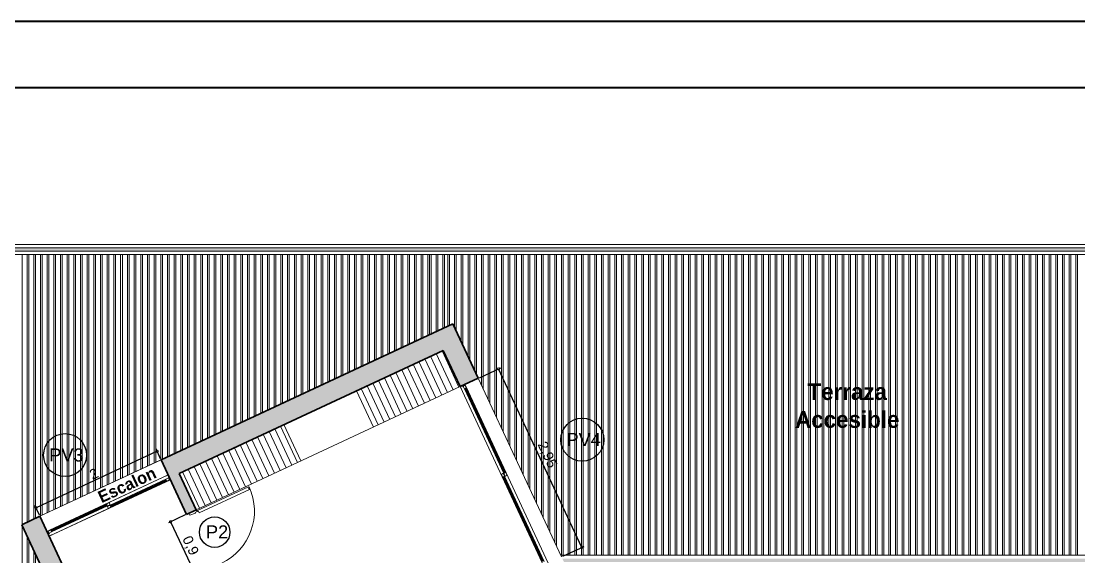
# Model space of a CAD drawing. Header units: millimetres. Extents: x 110427 to 125914, y 76277 to 76441.
# Drawn here: x 114041.75 to 114057.59, y 76340.17 to 76348.19 of the extents above; entities that cross this region are included whole.
import ezdxf

# ---------------------------------------------------------------- set-up
doc = ezdxf.new("R2010")
doc.units = ezdxf.units.MM
doc.linetypes.add('JIS_02_0.7', pattern=[1.35, 0.75, -0.6])
doc.layers.add('01_SANIT CAÑERIA SECUNDARIA', color=30, linetype='Continuous')
doc.layers.add('14_TEXTOS', color=4, linetype='Continuous')
for name, color, linetype, lineweight in [('02_CIVIL_EXIST', 250, 'Continuous', 30), ('04_CIVIL A CONSTRUIR', 250, 'Continuous', 35), ('06_CIVIL VISTAS GRUESA', 244, 'Continuous', 13), ('07_CIVIL VISTAS MEDIA', 143, 'Continuous', 9), ('08_CIVIL VISTAS FINO', 251, 'Continuous', 5), ('09_CIVIL PROYECCIONES', 230, 'JIS_02_0.7', 5), ('11_CARPINTERIA Y MOBILIARIO', 141, 'Continuous', 9), ('11_HATCH', 8, 'Continuous', 9), ('12_HATCH', 8, 'Continuous', 9), ('12_TEXTOS', 4, 'Continuous', 40), ('M-PARCELA-', 3, 'Continuous', 15)]:
    doc.layers.add(name, color=color, linetype=linetype, lineweight=lineweight)
doc.styles.add('JDS1', font='GOTHICB.TTF')
doc.styles.get("Standard").update_dxf_attribs({"font": 'arial.ttf'})
doc.styles.add('Swis721 BT', font='swiss.ttf')
doc.dimstyles.new('ISO-23', dxfattribs={"dimscale": 0.03, "dimtxt": 5, "dimasz": 2.5, "dimexe": 1.25, "dimexo": 0.625, "dimtad": 1, "dimtxsty": 'Swis721 BT', "dimblk": 'DOTSMALL', "dimcen": 2.5, "dimclrt": 150, "dimadec": 0, "dimazin": 0, "dimtfac": 1, "dimtmove": 0, "dimatfit": 3, "dimfxl": 0, "dimarcsym": 0})
pattern_1 = [(115, (110903.63406, 75902.24805), (-0.0863258167, -0.0402543894), [])]

# ---------------------------------------------------------------- blocks, each defined once
blk = doc.blocks.new('_DotSmall')
at = {"color": 0, "linetype": 'ByBlock', "const_width": 0.5}
blk.add_lwpolyline([(-0.0625, 0, 1), (0.0625, 0, 1)], format="xyb", close=True, dxfattribs=at)
blk = doc.blocks.new('*D110')
at = {"layer": 'Defpoints', "color": 0}
for p in [(114048.899, 76342.989), (114048.595, 76342.847), (114049.842, 76340.174)]:
    blk.add_point(p, dxfattribs=at)
at = {"layer": 'M-PARCELA-', "color": 0, "lineweight": -2}
for p, q in [((114048.612, 76342.855), (114048.933, 76343.005)), ((114050.145, 76340.316), (114048.899, 76342.989)), ((114049.859, 76340.182), (114050.179, 76340.331))]:
    blk.add_line(p, q, dxfattribs=at)
at = {"layer": 'M-PARCELA-', "color": 0, "lineweight": -2, "xscale": 0.075, "yscale": 0.075, "zscale": 0.075}
for p, rotation in [((114048.899, 76342.989), 115.001987094693), ((114050.145, 76340.316), 295.0019870946929)]:
    blk.add_blockref('_DotSmall', p, dxfattribs=dict(at, rotation=rotation))
at = {"layer": 'M-PARCELA-', "color": 150, "insert": (114049.621, 76341.698), "char_height": 0.15, "attachment_point": 5, "rotation": 295.002, "style": 'Swis721 BT'}
blk.add_mtext('2,95', dxfattribs=at)
blk = doc.blocks.new('*D111')
at = {"layer": 'Defpoints', "color": 0}
for p in [(114043.846, 76341.626), (114041.974, 76340.909), (114042.033, 76340.781)]:
    blk.add_point(p, dxfattribs=at)
at = {"layer": 'M-PARCELA-', "color": 0, "lineweight": -2}
for p, q in [((114043.786, 76341.754), (114041.974, 76340.909)), ((114043.838, 76341.643), (114043.77, 76341.788)), ((114042.026, 76340.798), (114041.958, 76340.943))]:
    blk.add_line(p, q, dxfattribs=at)
at = {"layer": 'M-PARCELA-', "color": 0, "lineweight": -2, "xscale": 0.075, "yscale": 0.075, "zscale": 0.075}
for p, rotation in [((114043.786, 76341.754), 24.99999999692621), ((114041.974, 76340.909), 204.9999999969262)]:
    blk.add_blockref('_DotSmall', p, dxfattribs=dict(at, rotation=rotation))
at = {"layer": 'M-PARCELA-', "color": 150, "insert": (114042.84, 76341.417), "char_height": 0.15, "attachment_point": 5, "rotation": 25, "style": 'Swis721 BT'}
blk.add_mtext('2', dxfattribs=at)
blk = doc.blocks.new('*D87')
at = {"layer": 'Defpoints', "color": 0}
for p in [(114044.226, 76340.81), (114044.607, 76339.995), (114044.369, 76339.884)]:
    blk.add_point(p, dxfattribs=at)
at = {"layer": 'M-PARCELA-', "color": 0, "lineweight": -2}
for p, q in [((114044.209, 76340.803), (114043.955, 76340.684)), ((114043.989, 76340.7), (114044.369, 76339.884)), ((114044.59, 76339.987), (114044.335, 76339.868))]:
    blk.add_line(p, q, dxfattribs=at)
at = {"layer": 'M-PARCELA-', "color": 0, "lineweight": -2, "xscale": 0.075, "yscale": 0.075, "zscale": 0.075}
for p, rotation in [((114043.989, 76340.7), 114.999999874912), ((114044.369, 76339.884), 294.9999998749121)]:
    blk.add_blockref('_DotSmall', p, dxfattribs=dict(at, rotation=rotation))
at = {"layer": 'M-PARCELA-', "color": 150, "insert": (114044.278, 76340.338), "char_height": 0.15, "attachment_point": 5, "rotation": 295, "style": 'Swis721 BT'}
blk.add_mtext('0,9', dxfattribs=at)

msp = doc.modelspace()

# ---------------------------------------------------------------- hatches: boundary and pattern name
at = {"layer": '11_HATCH'}
h = msp.add_hatch(color=140, dxfattribs=at)
h.dxf.hatch_style = 1
h.paths.add_polyline_path([(114036.066, 76344.797), (114058.156, 76344.797), (114058.156, 76340.097), (114049.878, 76340.097), (114049.854, 76340.147), (114058.106, 76340.147), (114058.106, 76344.747), (114036.116, 76344.747), (114036.116, 76338.547), (114042.744, 76338.547), (114042.768, 76338.497), (114036.066, 76338.497)])
at = {"layer": '12_HATCH'}
h = msp.add_hatch(color=1, dxfattribs=at)
h.dxf.hatch_style = 1
h.paths.add_polyline_path([(114048.069, 76343.264), (114048.323, 76342.721), (114048.595, 76342.847), (114048.214, 76343.663), (114043.846, 76341.626), (114044.226, 76340.81), (114044.371, 76340.878), (114044.118, 76341.422)])
h = msp.add_hatch(dxfattribs=at)
h.set_pattern_fill('LINE', color=256, scale=0.03, angle=475)
h.set_pattern_definition(pattern_1)
h.paths.add_polyline_path([(114048.323, 76342.721), (114048.069, 76343.264), (114046.773, 76342.66), (114047.027, 76342.116)])
h = msp.add_hatch(dxfattribs=at)
h.set_pattern_fill('LINE', color=256, scale=0.03, angle=475)
h.set_pattern_definition(pattern_1)
h.paths.add_polyline_path([(114045.939, 76341.609), (114045.686, 76342.153), (114044.118, 76341.422), (114044.371, 76340.878)])
h = msp.add_hatch(color=1, dxfattribs=at)
h.dxf.hatch_style = 1
h.paths.add_polyline_path([(114042.033, 76340.781), (114041.762, 76340.654), (114042.958, 76338.089), (114043.229, 76338.216)])

# ---------------------------------------------------------------- linework, layer by layer
at = {"layer": '01_SANIT CAÑERIA SECUNDARIA', "color": 217}
for centre in [(114050.152, 76341.927), (114042.409, 76341.696)]:
    msp.add_circle(centre, 0.322, dxfattribs=at)
at = {"layer": '01_SANIT CAÑERIA SECUNDARIA'}
msp.add_circle((114044.648, 76340.544), 0.228, dxfattribs=at)
at = {"layer": '02_CIVIL_EXIST', "lineweight": 40}
for points in [[(114026.816, 76348.191), (114068.513, 76348.191), (114068.513, 76318.705), (114026.816, 76318.705)], [(114029.298, 76347.198), (114067.52, 76347.198), (114067.52, 76319.698), (114029.298, 76319.698)]]:
    msp.add_lwpolyline(points, close=True, dxfattribs=at)
at = {"layer": '04_CIVIL A CONSTRUIR'}
for p, q in [((114043.846, 76341.626), (114048.214, 76343.663)), ((114048.595, 76342.847), (114048.214, 76343.663)), ((114044.118, 76341.422), (114048.069, 76343.264)), ((114048.069, 76343.264), (114048.323, 76342.721)), ((114048.323, 76342.721), (114048.595, 76342.847)), ((114043.846, 76341.626), (114044.226, 76340.81)), ((114044.118, 76341.422), (114044.371, 76340.878)), ((114041.762, 76340.654), (114042.033, 76340.781)), ((114042.033, 76340.781), (114043.229, 76338.216)), ((114044.226, 76340.81), (114044.371, 76340.878)), ((114041.762, 76340.654), (114042.958, 76338.089))]:
    msp.add_line(p, q, dxfattribs=at)
at = {"layer": '06_CIVIL VISTAS GRUESA'}
for p, q in [((114042.033, 76340.781), (114043.846, 76341.626)), ((114042.139, 76340.554), (114043.952, 76341.4)), ((114042.173, 76340.482), (114043.986, 76341.327))]:
    msp.add_line(p, q, dxfattribs=at)
at = {"layer": '07_CIVIL VISTAS MEDIA'}
for p, q in [((114036.016, 76344.847), (114058.206, 76344.847)), ((114036.166, 76344.697), (114058.056, 76344.697)), ((114049.842, 76340.174), (114048.595, 76342.847)), ((114049.553, 76340.083), (114048.323, 76342.721)), ((114048.343, 76342.686), (114048.327, 76342.718)), ((114048.328, 76342.72), (114048.358, 76342.734)), ((114048.34, 76342.684), (114048.343, 76342.686)), ((114048.366, 76342.719), (114048.36, 76342.733)), ((114048.369, 76342.72), (114048.362, 76342.735)), ((114048.363, 76342.736), (114048.393, 76342.75)), ((114048.369, 76342.72), (114048.366, 76342.719)), ((114048.388, 76342.687), (114048.371, 76342.723)), ((114048.373, 76342.73), (114048.391, 76342.738)), ((114048.388, 76342.687), (114048.978, 76341.421)), ((114048.41, 76342.717), (114048.394, 76342.75)), ((114048.394, 76342.684), (114048.398, 76342.686)), ((114048.412, 76342.718), (114048.395, 76342.755)), ((114048.406, 76342.695), (114048.397, 76342.691)), ((114048.398, 76342.687), (114048.397, 76342.691)), ((114048.398, 76342.736), (114048.415, 76342.699)), ((114048.405, 76342.694), (114048.398, 76342.691)), ((114048.988, 76341.427), (114048.398, 76342.691)), ((114048.995, 76341.43), (114048.405, 76342.694)), ((114048.406, 76342.695), (114048.407, 76342.692)), ((114048.412, 76342.693), (114048.409, 76342.691)), ((114048.412, 76342.718), (114048.41, 76342.717)), ((114048.412, 76342.718), (114049.642, 76340.081)), ((114048.415, 76342.699), (114049.006, 76341.434)), ((114044.412, 76341.89), (114042.033, 76340.781)), ((114042.175, 76340.571), (114043.952, 76341.4)), ((114043.915, 76341.383), (114043.952, 76341.4)), ((114043.915, 76341.383), (114043.917, 76341.38)), ((114043.917, 76341.38), (114043.949, 76341.395)), ((114043.95, 76341.356), (114043.964, 76341.363)), ((114043.951, 76341.353), (114043.95, 76341.356)), ((114043.951, 76341.395), (114043.965, 76341.364)), ((114043.951, 76341.353), (114043.966, 76341.36)), ((114043.967, 76341.36), (114043.981, 76341.329)), ((114048.944, 76341.405), (114048.961, 76341.368)), ((114048.964, 76341.42), (114048.946, 76341.411)), ((114049.55, 76340.102), (114048.961, 76341.368)), ((114048.967, 76341.366), (114048.971, 76341.368)), ((114048.97, 76341.373), (114048.979, 76341.377)), ((114048.97, 76341.373), (114048.971, 76341.369)), ((114048.988, 76341.381), (114048.971, 76341.417)), ((114048.971, 76341.372), (114048.978, 76341.376)), ((114048.971, 76341.372), (114049.56, 76340.108)), ((114048.978, 76341.421), (114048.995, 76341.385)), ((114048.978, 76341.376), (114049.567, 76340.111)), ((114048.98, 76341.373), (114048.979, 76341.377)), ((114048.981, 76341.428), (114048.985, 76341.429)), ((114048.985, 76341.375), (114048.982, 76341.373)), ((114048.986, 76341.429), (114048.988, 76341.425)), ((114048.995, 76341.43), (114048.988, 76341.427)), ((114048.996, 76341.429), (114048.988, 76341.425)), ((114049.582, 76340.106), (114048.988, 76341.381)), ((114048.999, 76341.436), (114048.995, 76341.434)), ((114048.996, 76341.429), (114048.995, 76341.433)), ((114049.002, 76341.382), (114049.02, 76341.391)), ((114049.023, 76341.397), (114049.006, 76341.434)), ((114043.984, 76341.33), (114042.173, 76340.482)), ((114043.949, 76341.31), (114042.173, 76340.482)), ((114043.927, 76341.339), (114043.082, 76340.946)), ((114043.088, 76340.936), (114043.922, 76341.325)), ((114043.091, 76340.929), (114043.925, 76341.317)), ((114043.93, 76341.308), (114043.095, 76340.919)), ((114043.915, 76341.328), (114043.917, 76341.325)), ((114043.918, 76341.335), (114043.954, 76341.352)), ((114043.919, 76341.324), (114043.922, 76341.326)), ((114043.926, 76341.317), (114043.922, 76341.326)), ((114043.925, 76341.317), (114043.922, 76341.325)), ((114043.924, 76341.31), (114043.922, 76341.314)), ((114043.926, 76341.317), (114043.923, 76341.315)), ((114043.967, 76341.325), (114043.93, 76341.308)), ((114043.948, 76341.313), (114043.981, 76341.328)), ((114043.949, 76341.31), (114043.948, 76341.313)), ((114043.949, 76341.31), (114043.986, 76341.327)), ((114043.961, 76341.35), (114043.969, 76341.331)), ((114043.986, 76341.327), (114043.986, 76341.327)), ((114042.194, 76340.574), (114043.029, 76340.964)), ((114043.033, 76340.953), (114042.2, 76340.564)), ((114043.037, 76340.946), (114042.203, 76340.557)), ((114042.207, 76340.546), (114043.042, 76340.936)), ((114043.027, 76340.957), (114043.029, 76340.953)), ((114043.066, 76340.981), (114043.029, 76340.964)), ((114043.034, 76340.954), (114043.03, 76340.953)), ((114043.033, 76340.953), (114043.037, 76340.946)), ((114043.034, 76340.954), (114043.038, 76340.946)), ((114043.034, 76340.944), (114043.038, 76340.946)), ((114043.036, 76340.939), (114043.034, 76340.943)), ((114043.042, 76340.936), (114043.079, 76340.953)), ((114043.043, 76340.922), (114043.052, 76340.904)), ((114043.082, 76340.946), (114043.046, 76340.929)), ((114043.058, 76340.902), (114043.095, 76340.919)), ((114043.081, 76340.96), (114043.072, 76340.978)), ((114043.09, 76340.938), (114043.086, 76340.937)), ((114043.091, 76340.928), (114043.086, 76340.937)), ((114043.091, 76340.929), (114043.088, 76340.936)), ((114043.089, 76340.943), (114043.09, 76340.94)), ((114043.091, 76340.928), (114043.094, 76340.929)), ((114043.097, 76340.925), (114043.095, 76340.929)), ((114042.175, 76340.571), (114042.139, 76340.554)), ((114042.177, 76340.568), (114042.144, 76340.553)), ((114042.158, 76340.557), (114042.194, 76340.574)), ((114042.175, 76340.571), (114042.177, 76340.568)), ((114042.199, 76340.564), (114042.202, 76340.566)), ((114042.199, 76340.564), (114042.203, 76340.556)), ((114042.2, 76340.564), (114042.203, 76340.557)), ((114042.201, 76340.571), (114042.203, 76340.567)), ((114042.158, 76340.522), (114042.144, 76340.552)), ((114042.164, 76340.532), (114042.155, 76340.55)), ((114042.174, 76340.528), (114042.159, 76340.521)), ((114042.175, 76340.525), (114042.16, 76340.518)), ((114042.174, 76340.487), (114042.16, 76340.517)), ((114042.207, 76340.546), (114042.17, 76340.529)), ((114042.174, 76340.528), (114042.175, 76340.525)), ((114042.208, 76340.501), (114042.175, 76340.486)), ((114042.206, 76340.557), (114042.203, 76340.556)), ((114042.209, 76340.553), (114042.207, 76340.557)), ((114042.209, 76340.499), (114042.208, 76340.501)), ((114049.831, 76340.197), (114058.056, 76340.197))]:
    msp.add_line(p, q, dxfattribs=at)
for centre, radius, start, end in [((114048.328, 76342.719), 0.001, 115.0152, 205.0152), ((114048.359, 76342.733), 0.001, 25.0152, 115.0152), ((114048.363, 76342.735), 0.001, 115.0152, 205.0152), ((114048.375, 76342.725), 0.00488, 115.0152, 205.0152), ((114048.392, 76342.689), 0.00488, 205.0152, 295.0152), ((114048.393, 76342.734), 0.00488, 25.0152, 115.0152), ((114048.394, 76342.749), 0.001, 25.0152, 115.0152), ((114048.398, 76342.687), 0.001, 295.0152, 25.0152), ((114048.41, 76342.697), 0.0049, 295.0152, 25.0152), ((114043.95, 76341.394), 0.001, 25.0152, 115.0152), ((114043.964, 76341.364), 0.001, 295.0152, 25.0152), ((114043.966, 76341.359), 0.001, 25.0152, 115.0152), ((114048.948, 76341.407), 0.00488, 115.0152, 205.0152), ((114048.965, 76341.37), 0.0049, 205.0152, 295.0152), ((114048.966, 76341.415), 0.00488, 25.0152, 115.0152), ((114048.983, 76341.423), 0.00488, 115.0152, 205.0152), ((114048.981, 76341.374), 0.001, 205.0152, 295.0152), ((114048.985, 76341.428), 0.001, 25.0152, 115.0152), ((114048.983, 76341.379), 0.00488, 295.0152, 25.0152), ((114049, 76341.387), 0.00488, 205.0152, 295.0152), ((114049.001, 76341.432), 0.0049, 25.0152, 115.0152), ((114049.018, 76341.395), 0.00488, 295.0152, 25.0152), ((114043.92, 76341.33), 0.00488, 115.0152, 205.0152), ((114043.918, 76341.325), 0.001, 205.0152, 295.0152), ((114043.928, 76341.312), 0.0049, 205.0152, 295.0152), ((114043.956, 76341.347), 0.00488, 25.0152, 115.0152), ((114043.965, 76341.329), 0.00488, 295.0152, 25.0152), ((114043.98, 76341.329), 0.001, 295.0152, 25.0152), ((114043.031, 76340.959), 0.0049, 115.0152, 205.0152), ((114043.035, 76340.943), 0.001, 115.0152, 205.0152), ((114043.04, 76340.941), 0.00488, 205.0152, 295.0152), ((114043.048, 76340.924), 0.00488, 115.0152, 205.0152), ((114043.056, 76340.906), 0.00488, 205.0152, 295.0152), ((114043.068, 76340.976), 0.00488, 25.0152, 115.0152), ((114043.076, 76340.958), 0.00488, 295.0152, 25.0152), ((114043.084, 76340.941), 0.00488, 25.0152, 115.0152), ((114043.09, 76340.939), 0.001, 295.0152, 25.0152), ((114043.093, 76340.923), 0.0049, 295.0152, 25.0152), ((114042.196, 76340.569), 0.0049, 25.0152, 115.0152), ((114042.144, 76340.552), 0.001, 115.0152, 205.0152), ((114042.16, 76340.552), 0.00488, 115.0152, 205.0152), ((114042.159, 76340.522), 0.001, 205.0152, 295.0152), ((114042.161, 76340.517), 0.001, 115.0152, 205.0152), ((114042.168, 76340.534), 0.00488, 205.0152, 295.0152), ((114042.175, 76340.487), 0.001, 205.0152, 295.0152), ((114042.207, 76340.556), 0.001, 25.0152, 115.0152), ((114042.205, 76340.551), 0.00488, 295.0152, 25.0152)]:
    msp.add_arc(centre, radius, start, end, dxfattribs=at)
at = {"layer": '07_CIVIL VISTAS MEDIA', "extrusion": (7.105e-10, -6.55595e-08, 1)}
msp.add_arc((114048.408, 76342.692, -0.005), 0.001, 205.0152, 295.0152, dxfattribs=at)
at = {"layer": '07_CIVIL VISTAS MEDIA', "extrusion": (4.97875e-08, -4.26587e-08, 1)}
msp.add_arc((114048.97, 76341.369, 0.002), 0.001, 295.0152, 25.0152, dxfattribs=at)
at = {"layer": '07_CIVIL VISTAS MEDIA', "extrusion": (-4.97875e-08, 4.26587e-08, 1)}
msp.add_arc((114048.996, 76341.433, -0.002), 0.001, 115.0152, 205.0152, dxfattribs=at)
at = {"layer": '07_CIVIL VISTAS MEDIA', "extrusion": (-6.55595e-08, -7.105e-10, 1)}
msp.add_arc((114043.923, 76341.314, -0.008), 0.001, 115.0152, 205.0152, dxfattribs=at)
at = {"layer": '07_CIVIL VISTAS MEDIA', "extrusion": (-4.26587e-08, -4.97875e-08, 1)}
msp.add_arc((114043.03, 76340.954, -0.009), 0.001, 205.0152, 295.0152, dxfattribs=at)
at = {"layer": '07_CIVIL VISTAS MEDIA', "extrusion": (4.26587e-08, 4.97875e-08, 1)}
msp.add_arc((114043.095, 76340.928, 0.009), 0.001, 25.0152, 115.0152, dxfattribs=at)
at = {"layer": '07_CIVIL VISTAS MEDIA', "extrusion": (6.55595e-08, 7.105e-10, 1)}
msp.add_arc((114042.202, 76340.567, 0.008), 0.001, 295.0152, 25.0152, dxfattribs=at)
at = {"layer": '08_CIVIL VISTAS FINO'}
for p, q in [((114036.066, 76344.797), (114058.156, 76344.797)), ((114036.116, 76344.747), (114058.106, 76344.747)), ((114041.766, 76344.697), (114041.766, 76338.597)), ((114041.841, 76344.697), (114041.841, 76340.691)), ((114041.866, 76344.697), (114041.866, 76340.703)), ((114041.941, 76344.697), (114041.941, 76340.738)), ((114041.966, 76344.697), (114041.966, 76340.749)), ((114042.041, 76344.697), (114042.041, 76340.784)), ((114042.066, 76344.697), (114042.066, 76340.796)), ((114042.141, 76344.697), (114042.141, 76340.831)), ((114042.166, 76344.697), (114042.166, 76340.843)), ((114042.241, 76344.697), (114042.241, 76340.878)), ((114042.266, 76344.697), (114042.266, 76340.889)), ((114042.341, 76344.697), (114042.341, 76340.924)), ((114042.366, 76344.697), (114042.366, 76340.936)), ((114042.441, 76344.697), (114042.441, 76340.971)), ((114042.466, 76344.697), (114042.466, 76340.983)), ((114042.541, 76344.697), (114042.541, 76341.017)), ((114042.566, 76344.697), (114042.566, 76341.029)), ((114042.641, 76344.697), (114042.641, 76341.064)), ((114042.666, 76344.697), (114042.666, 76341.076)), ((114042.741, 76344.697), (114042.741, 76341.111)), ((114042.766, 76344.697), (114042.766, 76341.122)), ((114042.841, 76344.697), (114042.841, 76341.157)), ((114042.866, 76344.697), (114042.866, 76341.169)), ((114042.941, 76344.697), (114042.941, 76341.204)), ((114042.966, 76344.697), (114042.966, 76341.216)), ((114043.041, 76344.697), (114043.041, 76341.251)), ((114043.066, 76344.697), (114043.066, 76341.262)), ((114043.141, 76344.697), (114043.141, 76341.297)), ((114043.166, 76344.697), (114043.166, 76341.309)), ((114043.241, 76344.697), (114043.241, 76341.344)), ((114043.266, 76344.697), (114043.266, 76341.356)), ((114043.341, 76344.697), (114043.341, 76341.391)), ((114043.366, 76344.697), (114043.366, 76341.402)), ((114043.441, 76344.697), (114043.441, 76341.437)), ((114043.466, 76344.697), (114043.466, 76341.449)), ((114043.541, 76344.697), (114043.541, 76341.484)), ((114043.566, 76344.697), (114043.566, 76341.495)), ((114043.641, 76344.697), (114043.641, 76341.53)), ((114043.666, 76344.697), (114043.666, 76341.542)), ((114043.741, 76344.697), (114043.741, 76341.577)), ((114043.766, 76344.697), (114043.766, 76341.589)), ((114043.841, 76344.697), (114043.841, 76341.624)), ((114043.866, 76344.697), (114043.866, 76341.635)), ((114043.941, 76344.697), (114043.941, 76341.67)), ((114043.966, 76344.697), (114043.966, 76341.682)), ((114044.041, 76344.697), (114044.041, 76341.717)), ((114044.066, 76344.697), (114044.066, 76341.729)), ((114044.141, 76344.697), (114044.141, 76341.764)), ((114044.166, 76344.697), (114044.166, 76341.775)), ((114044.241, 76344.697), (114044.241, 76341.81)), ((114044.266, 76344.697), (114044.266, 76341.822)), ((114044.341, 76344.697), (114044.341, 76341.857)), ((114044.366, 76344.697), (114044.366, 76341.869)), ((114044.441, 76344.697), (114044.441, 76341.903)), ((114044.466, 76344.697), (114044.466, 76341.915)), ((114044.541, 76344.697), (114044.541, 76341.95)), ((114044.566, 76344.697), (114044.566, 76341.962)), ((114044.641, 76344.697), (114044.641, 76341.997)), ((114044.666, 76344.697), (114044.666, 76342.008)), ((114044.741, 76344.697), (114044.741, 76342.043)), ((114044.766, 76344.697), (114044.766, 76342.055)), ((114044.841, 76344.697), (114044.841, 76342.09)), ((114044.866, 76344.697), (114044.866, 76342.102)), ((114044.941, 76344.697), (114044.941, 76342.137)), ((114044.966, 76344.697), (114044.966, 76342.148)), ((114045.041, 76344.697), (114045.041, 76342.183)), ((114045.066, 76344.697), (114045.066, 76342.195)), ((114045.141, 76344.697), (114045.141, 76342.23)), ((114045.166, 76344.697), (114045.166, 76342.242)), ((114045.241, 76344.697), (114045.241, 76342.277)), ((114045.266, 76344.697), (114045.266, 76342.288)), ((114045.341, 76344.697), (114045.341, 76342.323)), ((114045.366, 76344.697), (114045.366, 76342.335)), ((114045.441, 76344.697), (114045.441, 76342.37)), ((114045.466, 76344.697), (114045.466, 76342.381)), ((114045.541, 76344.697), (114045.541, 76342.416)), ((114045.566, 76344.697), (114045.566, 76342.428)), ((114045.641, 76344.697), (114045.641, 76342.463)), ((114045.666, 76344.697), (114045.666, 76342.475)), ((114045.741, 76344.697), (114045.741, 76342.51)), ((114045.766, 76344.697), (114045.766, 76342.521)), ((114045.841, 76344.697), (114045.841, 76342.556)), ((114045.866, 76344.697), (114045.866, 76342.568)), ((114045.941, 76344.697), (114045.941, 76342.603)), ((114045.966, 76344.697), (114045.966, 76342.615)), ((114046.041, 76344.697), (114046.041, 76342.65)), ((114046.066, 76344.697), (114046.066, 76342.661)), ((114046.141, 76344.697), (114046.141, 76342.696)), ((114046.166, 76344.697), (114046.166, 76342.708)), ((114046.241, 76344.697), (114046.241, 76342.743)), ((114046.266, 76344.697), (114046.266, 76342.754)), ((114046.341, 76344.697), (114046.341, 76342.789)), ((114046.366, 76344.697), (114046.366, 76342.801)), ((114046.441, 76344.697), (114046.441, 76342.836)), ((114046.466, 76344.697), (114046.466, 76342.848)), ((114046.541, 76344.697), (114046.541, 76342.883)), ((114046.566, 76344.697), (114046.566, 76342.894)), ((114046.641, 76344.697), (114046.641, 76342.929)), ((114046.666, 76344.697), (114046.666, 76342.941)), ((114046.741, 76344.697), (114046.741, 76342.976)), ((114046.766, 76344.697), (114046.766, 76342.988)), ((114046.841, 76344.697), (114046.841, 76343.023)), ((114046.866, 76344.697), (114046.866, 76343.034)), ((114046.941, 76344.697), (114046.941, 76343.069)), ((114046.966, 76344.697), (114046.966, 76343.081)), ((114047.041, 76344.697), (114047.041, 76343.116)), ((114047.066, 76344.697), (114047.066, 76343.128)), ((114047.141, 76344.697), (114047.141, 76343.163)), ((114047.166, 76344.697), (114047.166, 76343.174)), ((114047.241, 76344.697), (114047.241, 76343.209)), ((114047.266, 76344.697), (114047.266, 76343.221)), ((114047.341, 76344.697), (114047.341, 76343.256)), ((114047.366, 76344.697), (114047.366, 76343.267)), ((114047.441, 76344.697), (114047.441, 76343.302)), ((114047.466, 76344.697), (114047.466, 76343.314)), ((114047.541, 76344.697), (114047.541, 76343.349)), ((114047.566, 76344.697), (114047.566, 76343.361)), ((114047.641, 76344.697), (114047.641, 76343.396)), ((114047.666, 76344.697), (114047.666, 76343.407)), ((114047.741, 76344.697), (114047.741, 76343.442)), ((114047.766, 76344.697), (114047.766, 76343.454)), ((114047.841, 76344.697), (114047.841, 76343.489)), ((114047.866, 76344.697), (114047.866, 76343.501)), ((114047.891, 76344.697), (114047.891, 76343.512)), ((114047.966, 76344.697), (114047.966, 76343.547)), ((114047.991, 76344.697), (114047.991, 76343.559)), ((114048.066, 76344.697), (114048.066, 76343.594)), ((114048.091, 76344.697), (114048.091, 76343.605)), ((114048.141, 76344.697), (114048.141, 76343.629)), ((114048.166, 76344.697), (114048.166, 76343.64)), ((114048.241, 76344.697), (114048.241, 76343.606)), ((114048.266, 76344.697), (114048.266, 76343.553)), ((114048.341, 76344.697), (114048.341, 76343.392)), ((114048.366, 76344.697), (114048.366, 76343.338)), ((114048.441, 76344.697), (114048.441, 76343.178)), ((114048.466, 76344.697), (114048.466, 76343.124)), ((114048.541, 76344.697), (114048.541, 76342.963)), ((114048.566, 76344.697), (114048.566, 76342.91)), ((114048.641, 76344.697), (114048.641, 76342.749)), ((114048.666, 76344.697), (114048.666, 76342.695)), ((114048.741, 76344.697), (114048.741, 76342.534)), ((114048.766, 76344.697), (114048.766, 76342.481)), ((114048.841, 76344.697), (114048.841, 76342.32)), ((114048.866, 76344.697), (114048.866, 76342.266)), ((114048.941, 76344.697), (114048.941, 76342.105)), ((114048.966, 76344.697), (114048.966, 76342.052)), ((114049.041, 76344.697), (114049.041, 76341.891)), ((114049.066, 76344.697), (114049.066, 76341.837)), ((114049.141, 76344.697), (114049.141, 76341.677)), ((114049.166, 76344.697), (114049.166, 76341.623)), ((114049.241, 76344.697), (114049.241, 76341.462)), ((114049.266, 76344.697), (114049.266, 76341.409)), ((114049.341, 76344.697), (114049.341, 76341.248)), ((114049.366, 76344.697), (114049.366, 76341.194)), ((114049.441, 76344.697), (114049.441, 76341.033)), ((114049.466, 76344.697), (114049.466, 76340.98)), ((114049.541, 76344.697), (114049.541, 76340.819)), ((114049.566, 76344.697), (114049.566, 76340.765)), ((114049.641, 76344.697), (114049.641, 76340.604)), ((114049.666, 76344.697), (114049.666, 76340.551)), ((114049.741, 76344.697), (114049.741, 76340.39)), ((114049.766, 76344.697), (114049.766, 76340.336)), ((114049.841, 76344.697), (114049.841, 76340.197)), ((114049.866, 76344.697), (114049.866, 76340.197)), ((114049.941, 76344.697), (114049.941, 76340.197)), ((114049.966, 76344.697), (114049.966, 76340.197)), ((114050.041, 76344.697), (114050.041, 76340.197)), ((114050.066, 76344.697), (114050.066, 76340.197)), ((114050.141, 76344.697), (114050.141, 76340.197)), ((114050.166, 76344.697), (114050.166, 76340.197)), ((114050.241, 76344.697), (114050.241, 76340.197)), ((114050.266, 76344.697), (114050.266, 76340.197)), ((114050.341, 76344.697), (114050.341, 76340.197)), ((114050.366, 76344.697), (114050.366, 76340.197)), ((114050.441, 76344.697), (114050.441, 76340.197)), ((114050.466, 76344.697), (114050.466, 76340.197)), ((114050.541, 76344.697), (114050.541, 76340.197)), ((114050.566, 76344.697), (114050.566, 76340.197)), ((114050.641, 76344.697), (114050.641, 76340.197)), ((114050.666, 76344.697), (114050.666, 76340.197)), ((114050.741, 76344.697), (114050.741, 76340.197)), ((114050.766, 76344.697), (114050.766, 76340.197)), ((114050.841, 76344.697), (114050.841, 76340.197)), ((114050.866, 76344.697), (114050.866, 76340.197)), ((114050.941, 76344.697), (114050.941, 76340.197)), ((114050.966, 76344.697), (114050.966, 76340.197)), ((114051.041, 76344.697), (114051.041, 76340.197)), ((114051.066, 76344.697), (114051.066, 76340.197)), ((114051.141, 76344.697), (114051.141, 76340.197)), ((114051.166, 76344.697), (114051.166, 76340.197)), ((114051.241, 76344.697), (114051.241, 76340.197)), ((114051.266, 76344.697), (114051.266, 76340.197)), ((114051.341, 76344.697), (114051.341, 76340.197)), ((114051.366, 76344.697), (114051.366, 76340.197)), ((114051.441, 76344.697), (114051.441, 76340.197)), ((114051.466, 76344.697), (114051.466, 76340.197)), ((114051.541, 76344.697), (114051.541, 76340.197)), ((114051.566, 76344.697), (114051.566, 76340.197)), ((114051.641, 76344.697), (114051.641, 76340.197)), ((114051.666, 76344.697), (114051.666, 76340.197)), ((114051.741, 76344.697), (114051.741, 76340.197)), ((114051.766, 76344.697), (114051.766, 76340.197)), ((114051.841, 76344.697), (114051.841, 76340.197)), ((114051.866, 76344.697), (114051.866, 76340.197)), ((114051.941, 76344.697), (114051.941, 76340.197)), ((114051.966, 76344.697), (114051.966, 76340.197)), ((114052.041, 76344.697), (114052.041, 76340.197)), ((114052.066, 76344.697), (114052.066, 76340.197)), ((114052.141, 76344.697), (114052.141, 76340.197)), ((114052.166, 76344.697), (114052.166, 76340.197)), ((114052.241, 76344.697), (114052.241, 76340.197)), ((114052.266, 76344.697), (114052.266, 76340.197)), ((114052.341, 76344.697), (114052.341, 76340.197)), ((114052.366, 76344.697), (114052.366, 76340.197)), ((114052.441, 76344.697), (114052.441, 76340.197)), ((114052.466, 76344.697), (114052.466, 76340.197)), ((114052.541, 76344.697), (114052.541, 76340.197)), ((114052.566, 76344.697), (114052.566, 76340.197)), ((114052.641, 76344.697), (114052.641, 76340.197)), ((114052.666, 76344.697), (114052.666, 76340.197)), ((114052.741, 76344.697), (114052.741, 76340.197)), ((114052.766, 76344.697), (114052.766, 76340.197)), ((114052.841, 76344.697), (114052.841, 76340.197)), ((114052.866, 76344.697), (114052.866, 76340.197)), ((114052.941, 76344.697), (114052.941, 76340.197)), ((114052.966, 76344.697), (114052.966, 76340.197)), ((114053.041, 76344.697), (114053.041, 76340.197)), ((114053.066, 76344.697), (114053.066, 76340.197)), ((114053.141, 76344.697), (114053.141, 76340.197)), ((114053.166, 76344.697), (114053.166, 76340.197)), ((114053.241, 76344.697), (114053.241, 76340.197)), ((114053.266, 76344.697), (114053.266, 76340.197)), ((114053.341, 76344.697), (114053.341, 76340.197)), ((114053.366, 76344.697), (114053.366, 76340.197)), ((114053.441, 76344.697), (114053.441, 76340.197)), ((114053.466, 76344.697), (114053.466, 76340.197)), ((114053.541, 76344.697), (114053.541, 76340.197)), ((114053.566, 76344.697), (114053.566, 76340.197)), ((114053.641, 76344.697), (114053.641, 76340.197)), ((114053.666, 76344.697), (114053.666, 76340.197)), ((114053.741, 76344.697), (114053.741, 76340.197)), ((114053.766, 76344.697), (114053.766, 76340.197)), ((114053.841, 76344.697), (114053.841, 76340.197)), ((114053.866, 76344.697), (114053.866, 76340.197)), ((114053.941, 76344.697), (114053.941, 76340.197)), ((114053.966, 76344.697), (114053.966, 76340.197)), ((114054.041, 76344.697), (114054.041, 76340.197)), ((114054.066, 76344.697), (114054.066, 76340.197)), ((114054.141, 76344.697), (114054.141, 76340.197)), ((114054.166, 76344.697), (114054.166, 76340.197)), ((114054.241, 76344.697), (114054.241, 76340.197)), ((114054.266, 76344.697), (114054.266, 76340.197)), ((114054.341, 76344.697), (114054.341, 76340.197)), ((114054.366, 76344.697), (114054.366, 76340.197)), ((114054.441, 76344.697), (114054.441, 76340.197)), ((114054.466, 76344.697), (114054.466, 76340.197)), ((114054.541, 76344.697), (114054.541, 76340.197)), ((114054.566, 76344.697), (114054.566, 76340.197)), ((114054.641, 76344.697), (114054.641, 76340.197)), ((114054.666, 76344.697), (114054.666, 76340.197)), ((114054.741, 76344.697), (114054.741, 76340.197)), ((114054.766, 76344.697), (114054.766, 76340.197)), ((114054.841, 76344.697), (114054.841, 76340.197)), ((114054.866, 76344.697), (114054.866, 76340.197)), ((114054.941, 76344.697), (114054.941, 76340.197)), ((114054.966, 76344.697), (114054.966, 76340.197)), ((114055.041, 76344.697), (114055.041, 76340.197)), ((114055.066, 76344.697), (114055.066, 76340.197)), ((114055.141, 76344.697), (114055.141, 76340.197)), ((114055.166, 76344.697), (114055.166, 76340.197)), ((114055.241, 76344.697), (114055.241, 76340.197)), ((114055.266, 76344.697), (114055.266, 76340.197)), ((114055.341, 76344.697), (114055.341, 76340.197)), ((114055.366, 76344.697), (114055.366, 76340.197)), ((114055.441, 76344.697), (114055.441, 76340.197)), ((114055.466, 76344.697), (114055.466, 76340.197)), ((114055.541, 76344.697), (114055.541, 76340.197)), ((114055.566, 76344.697), (114055.566, 76340.197)), ((114055.641, 76344.697), (114055.641, 76340.197)), ((114055.666, 76344.697), (114055.666, 76340.197)), ((114055.741, 76344.697), (114055.741, 76340.197)), ((114055.766, 76344.697), (114055.766, 76340.197)), ((114055.841, 76344.697), (114055.841, 76340.197)), ((114055.866, 76344.697), (114055.866, 76340.197)), ((114055.941, 76344.697), (114055.941, 76340.197)), ((114055.966, 76344.697), (114055.966, 76340.197)), ((114056.041, 76344.697), (114056.041, 76340.197)), ((114056.066, 76344.697), (114056.066, 76340.197)), ((114056.141, 76344.697), (114056.141, 76340.197)), ((114056.166, 76344.697), (114056.166, 76340.197)), ((114056.241, 76344.697), (114056.241, 76340.197)), ((114056.266, 76344.697), (114056.266, 76340.197)), ((114056.341, 76344.697), (114056.341, 76340.197)), ((114056.366, 76344.697), (114056.366, 76340.197)), ((114056.441, 76344.697), (114056.441, 76340.197)), ((114056.466, 76344.697), (114056.466, 76340.197)), ((114056.541, 76344.697), (114056.541, 76340.197)), ((114056.566, 76344.697), (114056.566, 76340.197)), ((114056.641, 76344.697), (114056.641, 76340.197)), ((114056.666, 76344.697), (114056.666, 76340.197)), ((114056.741, 76344.697), (114056.741, 76340.197)), ((114056.766, 76344.697), (114056.766, 76340.197)), ((114056.841, 76344.697), (114056.841, 76340.197)), ((114056.866, 76344.697), (114056.866, 76340.197)), ((114056.941, 76344.697), (114056.941, 76340.197)), ((114056.966, 76344.697), (114056.966, 76340.197)), ((114057.041, 76344.697), (114057.041, 76340.197)), ((114057.066, 76344.697), (114057.066, 76340.197)), ((114057.141, 76344.697), (114057.141, 76340.197)), ((114057.166, 76344.697), (114057.166, 76340.197)), ((114057.241, 76344.697), (114057.241, 76340.197)), ((114057.266, 76344.697), (114057.266, 76340.197)), ((114057.341, 76344.697), (114057.341, 76340.197)), ((114057.366, 76344.697), (114057.366, 76340.197)), ((114057.441, 76344.697), (114057.441, 76340.197)), ((114057.466, 76344.697), (114057.466, 76340.197)), ((114057.541, 76344.697), (114057.541, 76340.197)), ((114057.566, 76344.697), (114057.566, 76340.197)), ((114044.413, 76341.89), (114044.422, 76341.894)), ((114041.841, 76340.484), (114041.841, 76338.597)), ((114041.866, 76340.43), (114041.866, 76338.597)), ((114041.941, 76340.27), (114041.941, 76338.597)), ((114041.966, 76340.216), (114041.966, 76338.597))]:
    msp.add_line(p, q, dxfattribs=at)
at = {"layer": '09_CIVIL PROYECCIONES', "ltscale": 2}
msp.add_line((114060.081, 76344.847), (114034.693, 76344.847), dxfattribs=at)
msp.add_arc((114044.381, 76340.858), 0.863, 295, 25, dxfattribs=at)
at = {"layer": '11_CARPINTERIA Y MOBILIARIO'}
for p, q in [((114044.371, 76340.878), (114048.323, 76342.721)), ((114047.027, 76342.116), (114046.773, 76342.66)), ((114045.939, 76341.609), (114045.686, 76342.153))]:
    msp.add_line(p, q, dxfattribs=at)
msp.add_lwpolyline([(114045.164, 76341.21), (114045.156, 76341.223), (114044.393, 76340.867), (114044.398, 76340.853), (114044.406, 76340.856), (114044.418, 76340.831), (114045.169, 76341.18), (114045.157, 76341.206)], close=True, dxfattribs=at)
msp.add_lwpolyline([(114044.362, 76340.874), (114044.371, 76340.878), (114044.384, 76340.851), (114044.358, 76340.839), (114044.363, 76340.828), (114044.275, 76340.8), (114044.263, 76340.827), (114044.272, 76340.832)], dxfattribs=at)

# ---------------------------------------------------------------- texts
at = {"layer": '01_SANIT CAÑERIA SECUNDARIA', "color": 217, "char_height": 0.1951, "attachment_point": 1}
for s, insert in [('PV4', (114049.915, 76342.028)), ('PV3', (114042.172, 76341.796))]:
    msp.add_mtext_dynamic_manual_height_columns(s, width=0.6486, gutter_width=12.5, heights=[0], dxfattribs=dict(at, insert=insert))
at = {"layer": '01_SANIT CAÑERIA SECUNDARIA', "insert": (114044.518, 76340.645), "char_height": 0.1951, "attachment_point": 1}
msp.add_mtext_dynamic_manual_height_columns('P2', width=0.6486, gutter_width=12.5, heights=[0], dxfattribs=at)
at = {"layer": '12_TEXTOS', "insert": (114043.375, 76341.168), "char_height": 0.18, "width": 1.97357, "attachment_point": 8, "rotation": 25.0003, "style": 'JDS1'}
msp.add_mtext('Escalon', dxfattribs=at)
at = {"layer": '14_TEXTOS', "insert": (114054.119, 76342.436), "char_height": 0.25, "width": 1.71669, "attachment_point": 5, "style": 'JDS1'}
msp.add_mtext('Terraza\\PAccesible', dxfattribs=at)

# ---------------------------------------------------------------- dimensions: what is measured, and where the dimension line sits
at = {"layer": 'M-PARCELA-'}
for p1, p2, distance, picture, middle in [((114049.842, 76340.174), (114048.595, 76342.847), -0.335, '*D110', (114049.621, 76341.698)), ((114043.846, 76341.626), (114042.033, 76340.781), -0.142, '*D111', (114042.84, 76341.417)), ((114044.226, 76340.81), (114044.607, 76339.995), -0.262, '*D87', (114044.278, 76340.338))]:
    dim = msp.add_aligned_dim(p1=p1, p2=p2, distance=distance, dimstyle='ISO-23', dxfattribs=at)
    dim.commit()
    dim.dimension.update_dxf_attribs({"geometry": picture, "text_midpoint": middle})

doc.saveas('drawing.dxf')
